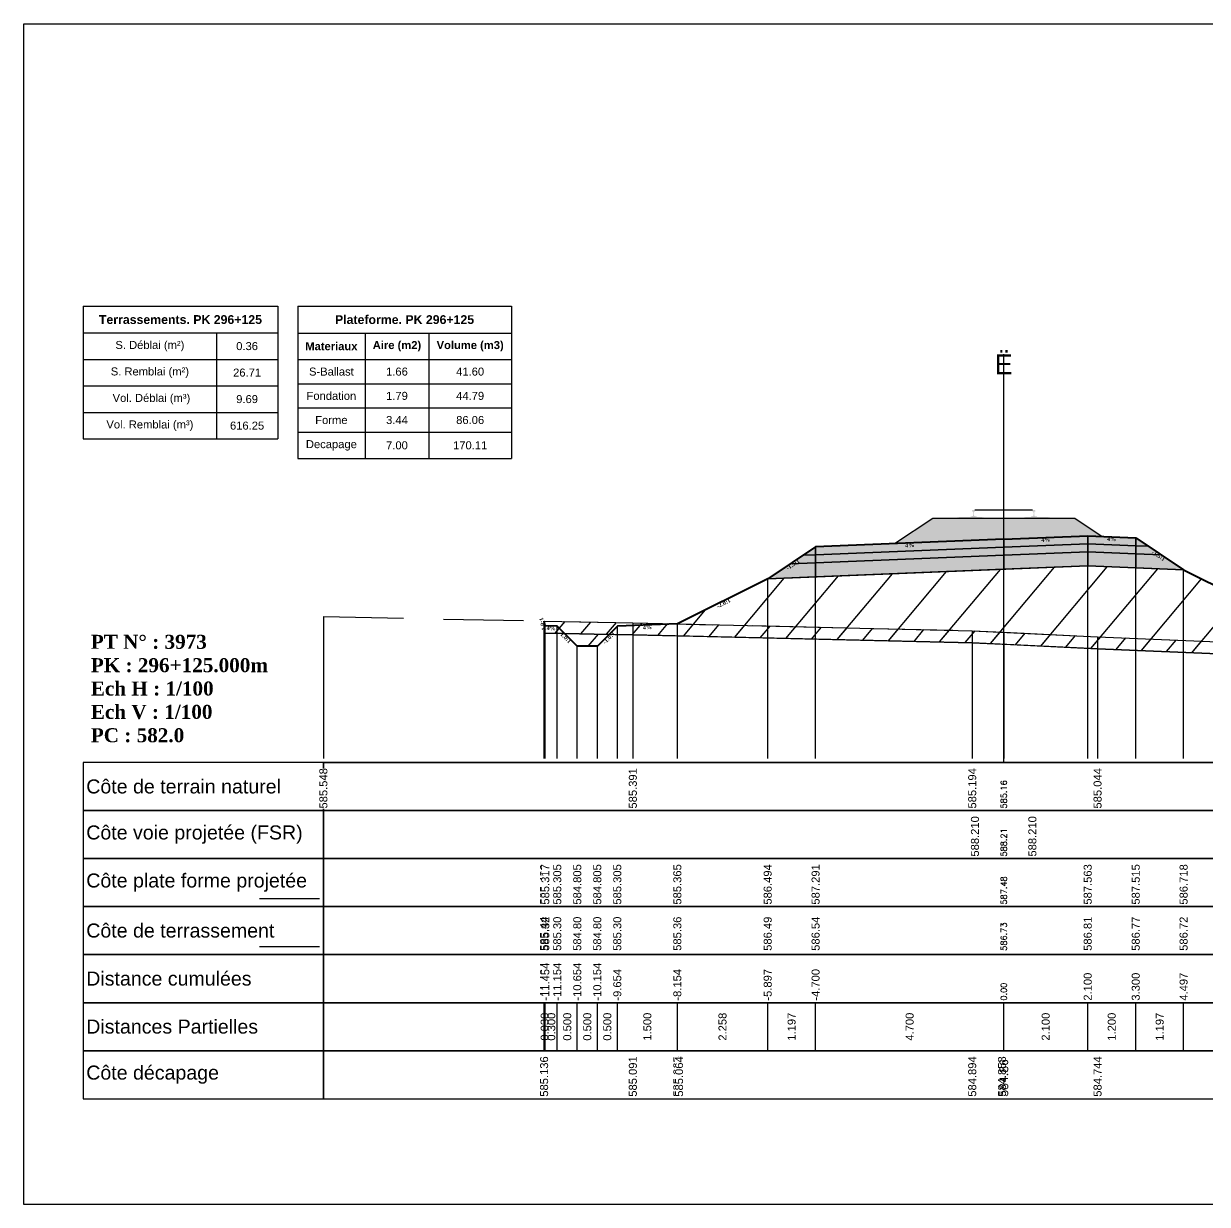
# Model space of a CAD drawing. Header units: millimetres. Extents: x 2762 to 3076, y 916 to 3305.
# Drawn here: x 2950.21 to 2979.79, y 1873.65 to 1903.15 of the extents above; entities that cross this region are included whole.
import ezdxf

# ---------------------------------------------------------------- set-up
doc = ezdxf.new("R2010")
doc.units = ezdxf.units.MM
doc.header["$LTSCALE"] = 2
doc.linetypes.add('CACHE', pattern=[9.525, 6.35, -3.175])
doc.linetypes.add('DASHED', pattern=[0.75, 0.5, -0.25])
for name, color, linetype in [('C-ANNO-TABL', 1, 'Continuous'), ('C-ANNO-TABL-TEXT', 150, 'Continuous'), ('C-ANNO-TABL-TITL', 150, 'Continuous'), ('C-ANNO-TABL-TTBL', 5, 'Continuous'), ('C-ROAD-CORR', 5, 'Continuous'), ('C-ROAD-SCTN', 7, 'Continuous')]:
    doc.layers.add(name, color=color, linetype=linetype)
doc.styles.add('ARIAL', font='arial.ttf')
doc.styles.add('C3D_Etiquette', font='romans.shx')
doc.styles.add('C3D_Profil_Travers', font='romans.shx')
doc.styles.get("Standard").update_dxf_attribs({"font": 'arial.ttf'})

msp = doc.modelspace()

# ---------------------------------------------------------------- hatches: boundary and pattern name
at = {"linetype": 'Continuous', "lineweight": -3}
msp.add_hatch(color=254, dxfattribs=at).paths.add_polyline_path([(2973.487, 1890.611), (2973.487, 1890.796), (2973.602, 1890.817), (2973.95, 1890.817), (2973.95, 1890.822), (2973.876, 1890.822), (2973.876, 1890.832), (2973.877, 1890.833), (2973.879, 1890.834), (2973.88, 1890.834), (2973.9, 1890.836), (2973.903, 1890.836), (2973.906, 1890.838), (2973.934, 1890.848), (2973.937, 1890.849), (2973.938, 1890.85), (2973.939, 1890.852), (2973.94, 1890.856), (2973.941, 1890.863), (2973.942, 1890.872), (2973.943, 1890.883), (2973.943, 1890.906), (2973.942, 1890.922), (2973.942, 1890.929), (2973.941, 1890.935), (2973.94, 1890.939), (2973.94, 1890.941), (2973.939, 1890.945), (2973.938, 1890.946), (2973.937, 1890.948), (2973.936, 1890.949), (2973.935, 1890.95), (2973.919, 1890.955), (2973.917, 1890.957), (2973.916, 1890.958), (2973.915, 1890.959), (2973.915, 1890.962), (2973.915, 1890.98), (2973.916, 1890.984), (2973.917, 1890.987), (2973.919, 1890.989), (2973.921, 1890.991), (2973.924, 1890.992), (2973.925, 1890.992), (2973.929, 1890.993), (2973.933, 1890.994), (2973.936, 1890.994), (2973.94, 1890.994), (2973.945, 1890.994), (2973.948, 1890.994), (2973.951, 1890.994), (2973.955, 1890.994), (2973.958, 1890.994), (2973.962, 1890.994), (2973.967, 1890.994), (2973.97, 1890.994), (2973.974, 1890.993), (2973.978, 1890.992), (2973.979, 1890.992), (2973.981, 1890.991), (2973.984, 1890.989), (2973.986, 1890.987), (2973.987, 1890.984), (2973.987, 1890.98), (2973.987, 1890.962), (2973.987, 1890.959), (2973.987, 1890.958), (2973.986, 1890.957), (2973.984, 1890.955), (2973.968, 1890.95), (2973.967, 1890.949), (2973.965, 1890.948), (2973.964, 1890.946), (2973.964, 1890.945), (2973.963, 1890.941), (2973.962, 1890.939), (2973.962, 1890.935), (2973.961, 1890.929), (2973.96, 1890.922), (2973.96, 1890.906), (2973.96, 1890.883), (2973.961, 1890.872), (2973.962, 1890.863), (2973.963, 1890.856), (2973.964, 1890.852), (2973.965, 1890.85), (2973.966, 1890.849), (2973.968, 1890.848), (2973.997, 1890.838), (2974, 1890.836), (2974.003, 1890.836), (2974.023, 1890.834), (2974.024, 1890.834), (2974.025, 1890.833), (2974.026, 1890.832), (2974.026, 1890.822), (2973.952, 1890.822), (2973.952, 1890.817), (2974.156, 1890.817), (2974.288, 1890.786), (2975.122, 1890.786), (2975.253, 1890.817), (2975.457, 1890.817), (2975.457, 1890.822), (2975.383, 1890.822), (2975.383, 1890.832), (2975.384, 1890.833), (2975.386, 1890.834), (2975.387, 1890.834), (2975.407, 1890.836), (2975.41, 1890.836), (2975.413, 1890.838), (2975.441, 1890.848), (2975.444, 1890.849), (2975.445, 1890.85), (2975.446, 1890.852), (2975.447, 1890.856), (2975.448, 1890.863), (2975.449, 1890.872), (2975.45, 1890.883), (2975.45, 1890.906), (2975.449, 1890.922), (2975.449, 1890.929), (2975.448, 1890.935), (2975.447, 1890.939), (2975.447, 1890.941), (2975.446, 1890.945), (2975.445, 1890.946), (2975.444, 1890.948), (2975.443, 1890.949), (2975.442, 1890.95), (2975.426, 1890.955), (2975.424, 1890.957), (2975.423, 1890.958), (2975.422, 1890.959), (2975.422, 1890.962), (2975.422, 1890.98), (2975.423, 1890.984), (2975.424, 1890.987), (2975.426, 1890.989), (2975.428, 1890.991), (2975.431, 1890.992), (2975.432, 1890.992), (2975.436, 1890.993), (2975.44, 1890.994), (2975.443, 1890.994), (2975.447, 1890.994), (2975.452, 1890.994), (2975.455, 1890.994), (2975.458, 1890.994), (2975.462, 1890.994), (2975.465, 1890.994), (2975.469, 1890.994), (2975.474, 1890.994), (2975.477, 1890.994), (2975.481, 1890.993), (2975.485, 1890.992), (2975.486, 1890.992), (2975.488, 1890.991), (2975.491, 1890.989), (2975.493, 1890.987), (2975.494, 1890.984), (2975.494, 1890.98), (2975.494, 1890.962), (2975.494, 1890.959), (2975.494, 1890.958), (2975.493, 1890.957), (2975.491, 1890.955), (2975.475, 1890.95), (2975.474, 1890.949), (2975.472, 1890.948), (2975.471, 1890.946), (2975.471, 1890.945), (2975.47, 1890.941), (2975.469, 1890.939), (2975.469, 1890.935), (2975.468, 1890.929), (2975.467, 1890.922), (2975.467, 1890.906), (2975.467, 1890.883), (2975.468, 1890.872), (2975.469, 1890.863), (2975.47, 1890.856), (2975.471, 1890.852), (2975.472, 1890.85), (2975.473, 1890.849), (2975.475, 1890.848), (2975.504, 1890.838), (2975.507, 1890.836), (2975.51, 1890.836), (2975.53, 1890.834), (2975.531, 1890.834), (2975.532, 1890.833), (2975.533, 1890.832), (2975.533, 1890.822), (2975.459, 1890.822), (2975.459, 1890.817), (2975.807, 1890.817), (2975.922, 1890.796), (2975.922, 1890.611)])
h = msp.add_hatch(dxfattribs=at)
h.set_pattern_fill('GRAVEL', color=252, scale=0.009, style=0)
h.set_pattern_definition([(228.0128, (2972.136781, 1890.382579), (-1.8288, -2.0574), [0.030755, -3.0447435]), (184.96974, (2972.116207, 1890.359719), (2.743199999, 0.228600013), [0.0527764, -5.2248644]), (132.51045, (2972.063629, 1890.355147), (2.286, -2.5146), [0.0372133, -3.684125]), (267.2737, (2971.974475, 1890.297997), (0.2286, 4.572), [0.0480604, -4.7579794]), (292.83365, (2971.972189, 1890.249991), (-1.143, 2.7432), [0.047127, -4.6655827]), (357.2737, (2971.990477, 1890.206557), (-4.572, 0.2286), [0.0480604, -4.7579794]), (37.69424, (2972.038483, 1890.204271), (-2.9718, -2.286), [0.0635574, -6.2921804]), (72.25533, (2972.088775, 1890.243133), (1.6002, 5.0292), [0.0600048, -5.940473]), (121.42957, (2972.107063, 1890.300283), (-1.8288, 2.9718), [0.048223, -4.774099]), (175.23636, (2972.081917, 1890.341431), (2.5146, -0.2286), [0.055054, -2.697654]), (222.39744, (2972.027053, 1890.346003), (-2.7432, -2.5146), [0.071197, -7.0485095]), (138.81407, (2972.20079, 1890.29571), (-1.6002, 1.3716), [0.0243004, -2.405751]), (171.46923, (2972.182501, 1890.311713), (2.9718, -0.4572), [0.0462314, -4.5769175]), (225, (2972.13678, 1890.31857), (-3e-17, -0.2286), [0.032329, -0.29096]), (203.1986, (2972.12078, 1890.346003), (1.143, 0.4572), [0.01741, -1.723556]), (291.8014, (2972.104777, 1890.339145), (-0.2286, 0.6858), [0.024621, -1.206428]), (30.9638, (2972.11392, 1890.316285), (0.6858, 0.4572), [0.039989, -1.292967]), (161.565, (2972.14821, 1890.33686), (0.4572, -0.2286), [0.028916, -0.693981]), (16.38954, (2971.972189, 1890.339145), (2.286, 0.6858), [0.040508, -4.0102944]), (70.34618, (2972.011051, 1890.350575), (-0.9144, -2.5146), [0.033984, -3.3643994]), (293.1986, (2972.14821, 1890.38258), (-0.4572, 1.143), [0.034819, -1.7061465]), (343.61046, (2972.161927, 1890.350575), (-2.286, 0.6858), [0.040508, -4.0102944]), (339.44395, (2971.97219, 1890.197413), (-1.143, 0.4572), [0.039063, -1.914096]), (294.77514, (2972.008765, 1890.183697), (-1.143, 2.5146), [0.0327305, -3.2403234]), (66.8014, (2972.150497, 1890.15398), (0.4572, 1.143), [0.034819, -1.7061465]), (17.35402, (2972.164213, 1890.185983), (-2.9718, -0.9144), [0.0383204, -3.793714]), (69.44395, (2972.038483, 1890.15398), (-0.4572, -1.143), [0.0195316, -1.933628]), (101.3099, (2972.13678, 1890.15398), (-0.2286, 0.9144), [0.011656, -1.1539795]), (165.9638, (2972.134495, 1890.16541), (0.6858, -0.2286), [0.047127, -0.895415]), (186.009, (2972.088775, 1890.176839), (2.286, 0.2286), [0.043674, -4.323723]), (303.69, (2972.11392, 1890.29571), (-0.2286, 0.4572), [0.032969, -0.79126]), (353.15723, (2972.132209, 1890.268279), (3.8862, -0.4572), [0.05756, -5.698441]), (60.9454, (2972.18936, 1890.26142), (-0.9144, -1.6002), [0.023536, -2.330045]), (90, (2972.2008, 1890.282), (-0.2286, 0.2286), [0.013716, -0.214884]), (120.25644, (2972.084203, 1890.183697), (0.9144, -1.6002), [0.031758, -3.1440547]), (48.0128, (2972.068201, 1890.211129), (1.8288, 2.0574), [0.06151, -3.0139886]), (0, (2972.10935, 1890.25685), (0.2286, 0.2286), [0.059436, -0.169164]), (325.30485, (2972.168785, 1890.256849), (2.286, -1.6002), [0.036145, -3.5783385]), (254.0546, (2972.198503, 1890.236275), (-0.2286, -0.9144), [0.033285, -1.6309485]), (207.64598, (2972.189359, 1890.204271), (-4.3434, -2.286), [0.054193, -5.365122]), (175.42608, (2972.141353, 1890.179125), (-2.9718, 0.2286), [0.0573327, -5.675926])])
h.paths.add_polyline_path([(2971.972, 1890.154), (2972.93, 1890.792), (2976.48, 1890.792), (2977.169, 1890.333), (2976.805, 1890.347)])
h = msp.add_hatch(color=11, dxfattribs=at)
h.paths.add_polyline_path([(2978.005, 1890.099), (2978.005, 1890.299), (2978.324, 1890.087)])
h.paths.add_polyline_path([(2976.805, 1890.147), (2976.805, 1890.347), (2978.005, 1890.299), (2978.005, 1890.099)])
h.paths.add_polyline_path([(2974.705, 1890.063), (2974.705, 1890.263), (2976.805, 1890.347), (2976.805, 1890.147)])
h.paths.add_polyline_path([(2970.005, 1889.875), (2970.005, 1890.075), (2974.705, 1890.263), (2974.705, 1890.063)])
h.paths.add_polyline_path([(2969.685, 1889.863), (2970.005, 1890.075), (2970.005, 1889.875)])
h = msp.add_hatch(color=30, dxfattribs=at)
h.paths.add_polyline_path([(2978.005, 1889.899), (2978.005, 1890.099), (2978.324, 1890.087), (2978.643, 1889.874)])
h.paths.add_polyline_path([(2976.805, 1889.947), (2976.805, 1890.147), (2978.005, 1890.099), (2978.005, 1889.899)])
h.paths.add_polyline_path([(2974.705, 1889.863), (2974.705, 1890.063), (2976.805, 1890.147), (2976.805, 1889.947)])
h.paths.add_polyline_path([(2970.005, 1889.675), (2970.005, 1889.875), (2974.705, 1890.063), (2974.705, 1889.863)])
h.paths.add_polyline_path([(2969.366, 1889.65), (2969.685, 1889.863), (2970.005, 1889.875), (2970.005, 1889.675)])
h = msp.add_hatch(color=83, dxfattribs=at)
h.paths.add_polyline_path([(2978.005, 1889.549), (2978.005, 1889.899), (2978.643, 1889.874), (2979.201, 1889.501)])
h.paths.add_polyline_path([(2976.805, 1889.597), (2976.805, 1889.947), (2978.005, 1889.899), (2978.005, 1889.549)])
h.paths.add_polyline_path([(2974.705, 1889.513), (2974.705, 1889.863), (2976.805, 1889.947), (2976.805, 1889.597)])
h.paths.add_polyline_path([(2970.005, 1889.325), (2970.005, 1889.675), (2974.705, 1889.863), (2974.705, 1889.513)])
h.paths.add_polyline_path([(2968.808, 1889.277), (2969.366, 1889.65), (2970.005, 1889.675), (2970.005, 1889.325)])
h = msp.add_hatch(dxfattribs=at)
h.set_pattern_fill('_U', color=3, angle=50, style=0, pattern_type=0)
h.set_pattern_definition([(50, (2985.7072, 1887.1592), (-0.766044, 0.642788), [])])
h.paths.add_polyline_path([(2985.707, 1887.159), (2986.06, 1887.512), (2986.36, 1887.524), (2986.563, 1887.423), (2986.563, 1887.123)])
h.paths.add_polyline_path([(2964.848, 1887.886), (2965.05, 1888.089), (2966.55, 1888.149), (2968.808, 1889.277), (2976.805, 1889.597), (2979.201, 1889.501), (2983.06, 1887.572), (2984.56, 1887.512), (2984.878, 1887.195), (2977.051, 1887.528), (2973.919, 1887.677), (2965.438, 1887.874)])
h.paths.add_polyline_path([(2963.221, 1887.919), (2963.221, 1888.219), (2963.25, 1888.101), (2963.55, 1888.089), (2963.73, 1887.909)])
h = msp.add_hatch(dxfattribs=at)
h.set_pattern_fill('_U', color=150, scale=0.5, angle=50, style=0, pattern_type=0)
h.set_pattern_definition([(50, (2985.7072, 1887.1592), (-0.383022, 0.321394), [])])
h.paths.add_polyline_path([(2985.707, 1887.159), (2985.995, 1887.447), (2986.563, 1887.423), (2986.563, 1887.123)])
h.paths.add_polyline_path([(2984.564, 1887.508), (2985.995, 1887.447), (2985.707, 1887.159), (2984.878, 1887.195)])
h.paths.add_polyline_path([(2964.848, 1887.886), (2965.05, 1888.089), (2966.55, 1888.149), (2973.919, 1887.977), (2977.051, 1887.828), (2983.06, 1887.572), (2984.564, 1887.508), (2984.878, 1887.195), (2977.051, 1887.528), (2973.919, 1887.677), (2965.438, 1887.874)])
h.paths.add_polyline_path([(2963.221, 1888.219), (2965.438, 1888.174), (2966.55, 1888.149), (2965.05, 1888.089), (2964.848, 1887.886), (2963.73, 1887.909), (2963.55, 1888.089), (2963.25, 1888.101)])
h.paths.add_polyline_path([(2963.221, 1887.919), (2963.221, 1888.219), (2963.25, 1888.101), (2963.55, 1888.089), (2963.73, 1887.909)])
h = msp.add_hatch(dxfattribs=at)
h.set_pattern_fill('_U', color=1, angle=50, style=0, pattern_type=0)
h.set_pattern_definition([(50, (2984.8776, 1887.1946), (-0.766044, 0.642788), [])])
h.paths.add_polyline_path([(2984.878, 1887.195), (2985.707, 1887.159), (2985.56, 1887.012), (2985.06, 1887.012)])
h.paths.add_polyline_path([(2963.73, 1887.909), (2964.848, 1887.886), (2964.55, 1887.589), (2964.05, 1887.589)])

# ---------------------------------------------------------------- linework, layer by layer
at = {"color": 7, "linetype": 'Continuous', "lineweight": -3}
for p, q in [((2974.705, 1884.684), (2974.705, 1894.884)), ((2957.704, 1884.684), (2991.706, 1884.684)), ((2963.221, 1877.484), (2963.221, 1878.684)), ((2963.25, 1877.484), (2963.25, 1878.684)), ((2963.25, 1877.484), (2963.25, 1878.684)), ((2963.55, 1877.484), (2963.55, 1878.684)), ((2963.55, 1877.484), (2963.55, 1878.684)), ((2964.05, 1877.484), (2964.05, 1878.684)), ((2964.05, 1877.484), (2964.05, 1878.684)), ((2964.55, 1877.484), (2964.55, 1878.684)), ((2964.55, 1877.484), (2964.55, 1878.684)), ((2965.05, 1877.484), (2965.05, 1878.684)), ((2965.05, 1877.484), (2965.05, 1878.684)), ((2966.55, 1877.484), (2966.55, 1878.684)), ((2966.55, 1877.484), (2966.55, 1878.684)), ((2968.808, 1877.484), (2968.808, 1878.684)), ((2968.808, 1877.484), (2968.808, 1878.684)), ((2970.005, 1877.484), (2970.005, 1878.684)), ((2970.005, 1877.484), (2970.005, 1878.684)), ((2974.705, 1877.484), (2974.705, 1878.684)), ((2974.705, 1877.484), (2974.705, 1878.684)), ((2976.805, 1877.484), (2976.805, 1878.684)), ((2976.805, 1877.484), (2976.805, 1878.684)), ((2978.005, 1877.484), (2978.005, 1878.684)), ((2978.005, 1877.484), (2978.005, 1878.684)), ((2979.201, 1877.484), (2979.201, 1878.684)), ((2979.201, 1877.484), (2979.201, 1878.684))]:
    msp.add_line(p, q, dxfattribs=at)
at = {"color": 251, "linetype": 'Continuous', "lineweight": -3}
for p, q in [((2971.972, 1890.154), (2972.93, 1890.792)), ((2972.93, 1890.792), (2976.48, 1890.792)), ((2976.48, 1890.792), (2977.169, 1890.333)), ((2976.805, 1890.347), (2971.972, 1890.154)), ((2974.705, 1890.263), (2976.805, 1890.347)), ((2977.169, 1890.333), (2976.805, 1890.347)), ((2976.805, 1890.147), (2976.805, 1890.347)), ((2976.805, 1890.347), (2978.005, 1890.299)), ((2976.805, 1890.347), (2976.805, 1890.147)), ((2969.685, 1889.863), (2970.005, 1890.075)), ((2970.005, 1890.075), (2974.705, 1890.263)), ((2970.005, 1889.875), (2970.005, 1890.075)), ((2970.005, 1890.075), (2970.005, 1889.875)), ((2974.705, 1890.063), (2970.005, 1889.875)), ((2974.705, 1890.063), (2974.705, 1890.263)), ((2974.705, 1890.263), (2974.705, 1890.063)), ((2976.805, 1890.147), (2974.705, 1890.063)), ((2978.005, 1890.099), (2976.805, 1890.147)), ((2978.005, 1890.099), (2978.005, 1890.299)), ((2978.005, 1890.299), (2978.324, 1890.087)), ((2978.005, 1890.299), (2978.005, 1890.099)), ((2978.324, 1890.087), (2978.005, 1890.099)), ((2970.005, 1889.875), (2969.685, 1889.863))]:
    msp.add_line(p, q, dxfattribs=at)
at = {"color": 53, "linetype": 'Continuous', "lineweight": -3}
for p, q in [((2970.005, 1889.875), (2974.705, 1890.063)), ((2974.705, 1890.063), (2976.805, 1890.147)), ((2974.705, 1889.863), (2974.705, 1890.063)), ((2974.705, 1890.063), (2974.705, 1889.863)), ((2976.805, 1889.947), (2976.805, 1890.147)), ((2976.805, 1890.147), (2978.005, 1890.099)), ((2976.805, 1890.147), (2976.805, 1889.947)), ((2978.005, 1889.899), (2978.005, 1890.099)), ((2978.005, 1890.099), (2978.324, 1890.087)), ((2978.005, 1890.099), (2978.005, 1889.899)), ((2978.324, 1890.087), (2978.643, 1889.874)), ((2969.366, 1889.65), (2969.685, 1889.863)), ((2969.685, 1889.863), (2970.005, 1889.875)), ((2970.005, 1889.675), (2970.005, 1889.875)), ((2970.005, 1889.875), (2970.005, 1889.675)), ((2974.705, 1889.863), (2970.005, 1889.675)), ((2970.005, 1889.675), (2974.705, 1889.863)), ((2976.805, 1889.947), (2974.705, 1889.863)), ((2974.705, 1889.863), (2976.805, 1889.947)), ((2974.705, 1889.513), (2974.705, 1889.863)), ((2974.705, 1889.863), (2974.705, 1889.513)), ((2978.005, 1889.899), (2976.805, 1889.947)), ((2976.805, 1889.597), (2976.805, 1889.947)), ((2976.805, 1889.947), (2978.005, 1889.899)), ((2976.805, 1889.947), (2976.805, 1889.597)), ((2978.643, 1889.874), (2978.005, 1889.899)), ((2978.005, 1889.549), (2978.005, 1889.899)), ((2978.005, 1889.899), (2978.643, 1889.874)), ((2978.005, 1889.899), (2978.005, 1889.549)), ((2978.643, 1889.874), (2979.201, 1889.501)), ((2968.808, 1889.277), (2969.366, 1889.65)), ((2970.005, 1889.675), (2969.366, 1889.65)), ((2969.366, 1889.65), (2970.005, 1889.675)), ((2970.005, 1889.325), (2970.005, 1889.675)), ((2970.005, 1889.675), (2970.005, 1889.325)), ((2974.705, 1889.513), (2970.005, 1889.325)), ((2976.805, 1889.597), (2974.705, 1889.513)), ((2978.005, 1889.549), (2976.805, 1889.597)), ((2979.201, 1889.501), (2978.005, 1889.549)), ((2970.005, 1889.325), (2968.808, 1889.277))]:
    msp.add_line(p, q, dxfattribs=at)
at = {"color": 253, "linetype": 'Continuous', "lineweight": -3}
for p, q in [((2968.808, 1889.277), (2976.805, 1889.597)), ((2976.805, 1889.597), (2979.201, 1889.501)), ((2979.201, 1889.501), (2983.06, 1887.572)), ((2966.55, 1888.149), (2968.808, 1889.277)), ((2963.221, 1888.219), (2965.438, 1888.174)), ((2963.25, 1888.101), (2963.221, 1888.219)), ((2963.221, 1887.919), (2963.221, 1888.219)), ((2963.221, 1888.219), (2963.25, 1888.101)), ((2963.221, 1887.919), (2963.221, 1888.219)), ((2963.221, 1888.219), (2963.25, 1888.101)), ((2963.55, 1888.089), (2963.25, 1888.101)), ((2963.25, 1888.101), (2963.55, 1888.089)), ((2963.25, 1888.101), (2963.55, 1888.089)), ((2963.73, 1887.909), (2963.55, 1888.089)), ((2963.55, 1888.089), (2963.73, 1887.909)), ((2963.55, 1888.089), (2963.73, 1887.909)), ((2964.848, 1887.886), (2965.05, 1888.089)), ((2965.05, 1888.089), (2964.848, 1887.886)), ((2964.848, 1887.886), (2965.05, 1888.089)), ((2965.05, 1888.089), (2966.55, 1888.149)), ((2966.55, 1888.149), (2965.05, 1888.089)), ((2965.05, 1888.089), (2966.55, 1888.149)), ((2965.438, 1888.174), (2966.55, 1888.149)), ((2966.55, 1888.149), (2973.919, 1887.977)), ((2973.919, 1887.977), (2977.051, 1887.828)), ((2963.73, 1887.909), (2963.221, 1887.919)), ((2963.73, 1887.909), (2963.221, 1887.919)), ((2964.848, 1887.886), (2963.73, 1887.909)), ((2963.73, 1887.909), (2964.848, 1887.886)), ((2964.05, 1887.589), (2963.73, 1887.909)), ((2964.848, 1887.886), (2964.55, 1887.589)), ((2965.438, 1887.874), (2964.848, 1887.886)), ((2965.438, 1887.874), (2964.848, 1887.886)), ((2973.919, 1887.677), (2965.438, 1887.874)), ((2973.919, 1887.677), (2965.438, 1887.874)), ((2977.051, 1887.528), (2973.919, 1887.677)), ((2977.051, 1887.528), (2973.919, 1887.677)), ((2977.051, 1887.828), (2983.06, 1887.572)), ((2964.55, 1887.589), (2964.05, 1887.589)), ((2984.878, 1887.195), (2977.051, 1887.528)), ((2984.878, 1887.195), (2977.051, 1887.528))]:
    msp.add_line(p, q, dxfattribs=at)
at = {"color": 8, "linetype": 'CACHE', "lineweight": -3}
for p, q in [((2974.705, 1884.784), (2974.705, 1889.513)), ((2974.705, 1884.784), (2974.705, 1889.513)), ((2976.805, 1884.784), (2976.805, 1889.597)), ((2978.005, 1884.784), (2978.005, 1889.549)), ((2979.201, 1884.784), (2979.201, 1889.501)), ((2968.808, 1884.784), (2968.808, 1889.277)), ((2970.005, 1884.784), (2970.005, 1889.325)), ((2963.221, 1884.784), (2963.221, 1888.219)), ((2963.25, 1884.784), (2963.25, 1888.101)), ((2963.55, 1884.784), (2963.55, 1888.089)), ((2965.05, 1884.784), (2965.05, 1888.089)), ((2966.55, 1884.784), (2966.55, 1888.149)), ((2964.05, 1884.784), (2964.05, 1887.589)), ((2964.55, 1884.784), (2964.55, 1887.589))]:
    msp.add_line(p, q, dxfattribs=at)
at = {"color": 105, "linetype": 'DASHED', "lineweight": -3, "ltscale": 2}
for p, q in [((2957.705, 1888.331), (2965.438, 1888.174)), ((2965.438, 1888.174), (2973.919, 1887.977)), ((2973.919, 1887.977), (2974.705, 1887.94)), ((2974.705, 1887.94), (2977.051, 1887.828)), ((2977.051, 1887.828), (2991.705, 1887.203))]:
    msp.add_line(p, q, dxfattribs=at)
at = {"color": 98, "linetype": 'CACHE', "lineweight": -3}
for p, q in [((2957.705, 1888.331), (2957.705, 1884.784)), ((2965.438, 1888.174), (2965.438, 1884.784)), ((2973.919, 1887.977), (2973.919, 1884.784)), ((2974.705, 1887.94), (2974.705, 1884.784)), ((2977.051, 1887.828), (2977.051, 1884.784))]:
    msp.add_line(p, q, dxfattribs=at)
at = {"color": 6, "linetype": 'Continuous', "lineweight": -3}
for p, q in [((2963.221, 1887.919), (2965.438, 1887.874)), ((2965.438, 1887.874), (2966.55, 1887.849)), ((2966.55, 1887.849), (2966.593, 1887.848)), ((2966.593, 1887.848), (2973.919, 1887.677)), ((2973.919, 1887.677), (2974.663, 1887.642)), ((2974.663, 1887.642), (2974.705, 1887.64)), ((2974.705, 1887.64), (2977.051, 1887.528)), ((2977.051, 1887.528), (2983.06, 1887.272))]:
    msp.add_line(p, q, dxfattribs=at)
at = {"color": 154, "linetype": 'Continuous', "lineweight": -3}
msp.add_line((2956.104, 1881.284), (2957.604, 1881.284), dxfattribs=at)
at = {"color": 1, "linetype": 'Continuous', "lineweight": -3}
msp.add_line((2956.104, 1880.084), (2957.604, 1880.084), dxfattribs=at)
at = {"color": 7, "linetype": 'Continuous', "lineweight": -3}
for points in [[(2957.704, 1883.484), (2957.704, 1884.684), (2951.704, 1884.684), (2951.704, 1883.484)], [(2957.704, 1883.484), (2991.706, 1883.484), (2991.706, 1884.684), (2957.704, 1884.684)], [(2957.704, 1882.284), (2957.704, 1883.484), (2951.704, 1883.484), (2951.704, 1882.284)], [(2957.704, 1882.284), (2991.706, 1882.284), (2991.706, 1883.484), (2957.704, 1883.484)], [(2957.704, 1881.084), (2957.704, 1882.284), (2951.704, 1882.284), (2951.704, 1881.084)], [(2957.704, 1881.084), (2991.706, 1881.084), (2991.706, 1882.284), (2957.704, 1882.284)], [(2957.704, 1879.884), (2957.704, 1881.084), (2951.704, 1881.084), (2951.704, 1879.884)], [(2957.704, 1879.884), (2991.706, 1879.884), (2991.706, 1881.084), (2957.704, 1881.084)], [(2957.704, 1878.684), (2957.704, 1879.884), (2951.704, 1879.884), (2951.704, 1878.684)], [(2957.704, 1878.684), (2991.706, 1878.684), (2991.706, 1879.884), (2957.704, 1879.884)], [(2957.704, 1877.484), (2957.704, 1878.684), (2951.704, 1878.684), (2951.704, 1877.484)], [(2957.704, 1877.484), (2991.706, 1877.484), (2991.706, 1878.684), (2957.704, 1878.684)], [(2957.704, 1876.284), (2957.704, 1877.484), (2951.704, 1877.484), (2951.704, 1876.284)], [(2957.704, 1876.284), (2991.706, 1876.284), (2991.706, 1877.484), (2957.704, 1877.484)]]:
    msp.add_3dface(points, dxfattribs=at)
at = {"layer": 'C-ANNO-TABL', "color": 7, "linetype": 'Continuous', "lineweight": -3}
for p, q in [((2951.704, 1895.419), (2955.034, 1895.419)), ((2955.034, 1895.419), (2956.563, 1895.419)), ((2955.034, 1895.419), (2955.034, 1894.757)), ((2957.063, 1895.416), (2958.745, 1895.416)), ((2958.745, 1895.416), (2960.341, 1895.416)), ((2958.745, 1895.416), (2958.745, 1894.754)), ((2960.341, 1895.416), (2962.403, 1895.416)), ((2960.341, 1895.416), (2960.341, 1894.754)), ((2951.704, 1894.757), (2955.034, 1894.757)), ((2955.034, 1894.757), (2956.563, 1894.757)), ((2955.034, 1894.757), (2955.034, 1894.095)), ((2957.063, 1894.754), (2958.745, 1894.754)), ((2958.745, 1894.754), (2960.341, 1894.754)), ((2958.745, 1894.754), (2958.745, 1894.147)), ((2960.341, 1894.754), (2962.403, 1894.754)), ((2960.341, 1894.754), (2960.341, 1894.147)), ((2951.704, 1894.095), (2955.034, 1894.095)), ((2955.034, 1894.095), (2956.563, 1894.095)), ((2955.034, 1894.095), (2955.034, 1893.432)), ((2957.063, 1894.147), (2958.745, 1894.147)), ((2958.745, 1894.147), (2960.341, 1894.147)), ((2958.745, 1894.147), (2958.745, 1893.543)), ((2960.341, 1894.147), (2962.403, 1894.147)), ((2960.341, 1894.147), (2960.341, 1893.543)), ((2951.704, 1893.432), (2955.034, 1893.432)), ((2955.034, 1893.432), (2956.563, 1893.432)), ((2955.034, 1893.432), (2955.034, 1892.77)), ((2957.063, 1893.543), (2958.745, 1893.543)), ((2958.745, 1893.543), (2960.341, 1893.543)), ((2958.745, 1893.543), (2958.745, 1892.939)), ((2960.341, 1893.543), (2962.403, 1893.543)), ((2960.341, 1893.543), (2960.341, 1892.939)), ((2957.063, 1892.939), (2958.745, 1892.939)), ((2958.745, 1892.939), (2960.341, 1892.939)), ((2958.745, 1892.939), (2958.745, 1892.28)), ((2960.341, 1892.939), (2962.403, 1892.939)), ((2960.341, 1892.939), (2960.341, 1892.28))]:
    msp.add_line(p, q, dxfattribs=at)
at = {"layer": 'C-ANNO-TABL-TTBL', "color": 7, "linetype": 'Continuous', "lineweight": -3}
for p, q in [((2951.704, 1896.084), (2956.563, 1896.084)), ((2951.704, 1896.084), (2951.704, 1895.419)), ((2956.563, 1896.084), (2956.563, 1895.419)), ((2957.063, 1896.084), (2962.403, 1896.084)), ((2957.063, 1896.084), (2957.063, 1895.416)), ((2962.403, 1896.084), (2962.403, 1895.416)), ((2951.704, 1895.419), (2951.704, 1894.757)), ((2956.563, 1895.419), (2956.563, 1894.757)), ((2957.063, 1895.416), (2957.063, 1894.754)), ((2962.403, 1895.416), (2962.403, 1894.754)), ((2951.704, 1894.757), (2951.704, 1894.095)), ((2956.563, 1894.757), (2956.563, 1894.095)), ((2957.063, 1894.754), (2957.063, 1894.147)), ((2962.403, 1894.754), (2962.403, 1894.147)), ((2951.704, 1894.095), (2951.704, 1893.432)), ((2956.563, 1894.095), (2956.563, 1893.432)), ((2957.063, 1894.147), (2957.063, 1893.543)), ((2962.403, 1894.147), (2962.403, 1893.543)), ((2951.704, 1893.432), (2951.704, 1892.77)), ((2956.563, 1893.432), (2956.563, 1892.77)), ((2957.063, 1893.543), (2957.063, 1892.939)), ((2962.403, 1893.543), (2962.403, 1892.939)), ((2951.704, 1892.77), (2955.034, 1892.77)), ((2955.034, 1892.77), (2956.563, 1892.77)), ((2957.063, 1892.939), (2957.063, 1892.28)), ((2962.403, 1892.939), (2962.403, 1892.28)), ((2957.063, 1892.28), (2958.745, 1892.28)), ((2958.745, 1892.28), (2960.341, 1892.28)), ((2960.341, 1892.28), (2962.403, 1892.28))]:
    msp.add_line(p, q, dxfattribs=at)
at = {"layer": 'C-ROAD-CORR', "color": 1, "linetype": 'Continuous', "lineweight": 40}
for p, q in [((2974.705, 1890.263), (2976.805, 1890.347)), ((2976.805, 1890.347), (2978.005, 1890.299)), ((2970.005, 1890.075), (2968.808, 1889.277)), ((2974.705, 1890.263), (2970.005, 1890.075)), ((2978.005, 1890.299), (2979.201, 1889.501)), ((2979.201, 1889.501), (2983.06, 1887.572)), ((2968.808, 1889.277), (2966.55, 1888.149)), ((2963.25, 1888.101), (2963.221, 1888.219)), ((2963.55, 1888.089), (2963.25, 1888.101)), ((2964.05, 1887.589), (2963.55, 1888.089)), ((2965.05, 1888.089), (2964.55, 1887.589)), ((2966.55, 1888.149), (2965.05, 1888.089)), ((2964.55, 1887.589), (2964.05, 1887.589))]:
    msp.add_line(p, q, dxfattribs=at)
at = {"layer": 'C-ROAD-CORR', "color": 102, "linetype": 'Continuous', "lineweight": -3, "ltscale": 0.5}
for p, q in [((2974.705, 1889.513), (2970.005, 1889.325)), ((2974.705, 1889.513), (2976.805, 1889.597)), ((2976.805, 1889.597), (2978.005, 1889.549)), ((2978.005, 1889.549), (2979.201, 1889.501)), ((2970.005, 1889.325), (2968.808, 1889.277))]:
    msp.add_line(p, q, dxfattribs=at)
at = {"layer": 'C-ROAD-CORR', "color": 1, "linetype": 'Continuous', "lineweight": -3}
for p, q in [((2964.05, 1887.589), (2963.55, 1888.089)), ((2965.05, 1888.089), (2964.55, 1887.589))]:
    msp.add_line(p, q, dxfattribs=at)
at = {"layer": 'C-ROAD-SCTN', "color": 154, "linetype": 'Continuous', "lineweight": -3}
for p, q in [((2973.987, 1890.994), (2974.705, 1890.994)), ((2974.705, 1890.994), (2975.422, 1890.994)), ((2974.705, 1890.263), (2976.805, 1890.347)), ((2976.805, 1890.347), (2978.005, 1890.299)), ((2968.808, 1889.277), (2970.005, 1890.075)), ((2970.005, 1890.075), (2974.705, 1890.263)), ((2978.005, 1890.299), (2979.201, 1889.501)), ((2979.201, 1889.501), (2983.06, 1887.572)), ((2966.55, 1888.149), (2968.808, 1889.277)), ((2963.221, 1888.219), (2963.25, 1888.101)), ((2963.25, 1888.101), (2963.55, 1888.089)), ((2963.55, 1888.089), (2964.05, 1887.589)), ((2964.55, 1887.589), (2965.05, 1888.089)), ((2965.05, 1888.089), (2966.55, 1888.149)), ((2964.05, 1887.589), (2964.55, 1887.589))]:
    msp.add_line(p, q, dxfattribs=at)
at = {"layer": 'C-ROAD-SCTN', "color": 140, "linetype": 'Continuous', "lineweight": -3}
for p, q in [((2971.972, 1890.154), (2972.93, 1890.792)), ((2972.93, 1890.792), (2972.973, 1890.792)), ((2972.973, 1890.792), (2974.705, 1890.792)), ((2974.705, 1890.792), (2976.436, 1890.792)), ((2976.436, 1890.792), (2976.48, 1890.792)), ((2976.48, 1890.792), (2977.169, 1890.333))]:
    msp.add_line(p, q, dxfattribs=at)
at = {"layer": 'C-ROAD-SCTN', "color": 1, "linetype": 'Continuous', "lineweight": -3}
for p, q in [((2970.005, 1889.325), (2974.705, 1889.513)), ((2974.705, 1889.513), (2976.805, 1889.597)), ((2976.805, 1889.597), (2978.005, 1889.549)), ((2978.005, 1889.549), (2979.201, 1889.501)), ((2979.201, 1889.501), (2983.06, 1887.572)), ((2966.55, 1888.149), (2968.808, 1889.277)), ((2968.808, 1889.277), (2970.005, 1889.325)), ((2963.221, 1888.219), (2963.25, 1888.101)), ((2963.25, 1888.101), (2963.55, 1888.089)), ((2963.55, 1888.089), (2964.05, 1887.589)), ((2964.55, 1887.589), (2965.05, 1888.089)), ((2965.05, 1888.089), (2966.55, 1888.149)), ((2964.05, 1887.589), (2964.55, 1887.589))]:
    msp.add_line(p, q, dxfattribs=at)

# ---------------------------------------------------------------- texts
at = {"color": 7, "linetype": 'Continuous', "lineweight": -3}
for s, insert, char_height, attachment_point, style in [('{\\fWingdings|b0|i0|c2|p0;Ë}', (2974.705, 1894.384), 0.5, 8, 'C3D_Profil_Travers'), ('{\\fTimes New Roman|b1|i0|c0|p18;PT N° : 3973\\PPK : 296+125.000m\\PEch H : 1/100\\PEch V : 1/100\\PPC : 582.0}', (2951.893, 1885.184), 0.35, 7, 'C3D_Profil_Travers'), ('{\\fArial|b0|i0|c0|p34;Côte de terrain naturel}', (2951.779, 1884.084), 0.35, 4, 'C3D_Etiquette'), ('{\\fArial|b0|i0|c0|p34;Côte plate forme projetée}', (2951.779, 1881.684), 0.35, 4, 'C3D_Etiquette'), ('{\\fArial|b0|i0|c0|p34;Côte de terrassement}', (2951.779, 1880.484), 0.35, 4, 'C3D_Etiquette'), ('{\\fArial|b0|i0|c0|p34;Distance cumulées}', (2951.779, 1879.284), 0.35, 4, 'C3D_Etiquette'), ('{\\fArial|b0|i0|c0|p34;Distances Partielles}', (2951.779, 1878.084), 0.35, 4, 'C3D_Etiquette'), ('{\\fArial|b0|i0|c0|p34;Côte décapage}', (2951.779, 1876.884), 0.35, 4, 'C3D_Etiquette')]:
    msp.add_mtext(s, dxfattribs=dict(at, insert=insert, char_height=char_height, attachment_point=attachment_point, style=style))
at = {"color": 7, "linetype": 'Continuous', "lineweight": -3, "char_height": 0.1, "style": 'C3D_Etiquette'}
for s, insert, width, attachment_point, rotation in [('{\\fTimes New Roman|b1|i0|c0|p18;4%}', (2972.355, 1890.165), 0.42071, 2, 2.2906), ('{\\fTimes New Roman|b1|i0|c0|p18;4%}', (2975.755, 1890.301), 0.37094, 2, 2.2906), ('{\\fTimes New Roman|b1|i0|c0|p18;4%}', (2977.404, 1890.319), 0.42071, 2, 357.7094), ('{\\fTimes New Roman|b1|i0|c0|p18;-1.5:1}', (2969.408, 1889.673), 0.34598, 2, 33.6901), ('{\\fTimes New Roman|b1|i0|c0|p18;-1.5:1}', (2978.601, 1889.897), 0.34598, 2, 326.3099), ('{\\fTimes New Roman|b1|i0|c0|p18;-2.0:1}', (2967.681, 1888.709), 0.34598, 2, 26.5651), ('{\\fTimes New Roman|b1|i0|c0|p18;1.0:1}', (2963.231, 1888.159), 0.29446, 8, 104.0362), ('{\\fTimes New Roman|b1|i0|c0|p18;4%}', (2963.4, 1888.091), 0.37094, 2, 357.7094), ('{\\fTimes New Roman|b1|i0|c0|p18;4%}', (2965.8, 1888.115), 0.42071, 2, 2.2906), ('{\\fTimes New Roman|b1|i0|c0|p18;1.0:1}', (2963.797, 1887.836), 0.29001, 2, 315), ('{\\fTimes New Roman|b1|i0|c0|p18;-1.0:1}', (2964.803, 1887.836), 0.34598, 2, 45)]:
    msp.add_mtext(s, dxfattribs=dict(at, insert=insert, width=width, attachment_point=attachment_point, rotation=rotation))
at = {"color": 7, "linetype": 'Continuous', "lineweight": -3, "rotation": 90, "style": 'C3D_Profil_Travers'}
for s, insert, char_height, attachment_point in [('585.16', (2974.705, 1883.534), 0.15, 4), ('588.21', (2974.705, 1882.334), 0.15, 4), ('587.48', (2974.705, 1881.134), 0.15, 4), ('{\\fArial|b0|i0|c0|p34;585.44}', (2963.221, 1879.979), 0.2, 4), ('{\\fArial|b0|i0|c0|p34;585.32}', (2963.25, 1879.979), 0.2, 4), ('{\\fArial|b0|i0|c0|p34;585.30}', (2963.55, 1879.979), 0.2, 4), ('{\\fArial|b0|i0|c0|p34;584.80}', (2964.05, 1879.979), 0.2, 4), ('{\\fArial|b0|i0|c0|p34;584.80}', (2964.55, 1879.979), 0.2, 4), ('{\\fArial|b0|i0|c0|p34;585.30}', (2965.05, 1879.979), 0.2, 4), ('{\\fArial|b0|i0|c0|p34;585.36}', (2966.55, 1879.979), 0.2, 4), ('{\\fArial|b0|i0|c0|p34;586.49}', (2968.808, 1879.979), 0.2, 4), ('{\\fArial|b0|i0|c0|p34;586.54}', (2970.005, 1879.979), 0.2, 4), ('586.73', (2974.705, 1879.979), 0.15, 4), ('{\\fArial|b0|i0|c0|p34;586.81}', (2976.805, 1879.979), 0.2, 4), ('{\\fArial|b0|i0|c0|p34;586.77}', (2978.005, 1879.979), 0.2, 4), ('{\\fArial|b0|i0|c0|p34;586.72}', (2979.201, 1879.979), 0.2, 4), ('0.00', (2974.705, 1878.734), 0.15, 4), ('{\\fArial|b0|i0|c0|p34;0.030}', (2963.235, 1878.084), 0.2, 5), ('{\\fArial|b0|i0|c0|p34;0.300}', (2963.4, 1878.084), 0.2, 5), ('{\\fArial|b0|i0|c0|p34;0.500}', (2963.8, 1878.084), 0.2, 5), ('{\\fArial|b0|i0|c0|p34;0.500}', (2964.3, 1878.084), 0.2, 5), ('{\\fArial|b0|i0|c0|p34;0.500}', (2964.8, 1878.084), 0.2, 5), ('{\\fArial|b0|i0|c0|p34;1.500}', (2965.8, 1878.084), 0.2, 5), ('{\\fArial|b0|i0|c0|p34;2.258}', (2967.679, 1878.084), 0.2, 5), ('{\\fArial|b0|i0|c0|p34;1.197}', (2969.406, 1878.084), 0.2, 5), ('{\\fArial|b0|i0|c0|p34;4.700}', (2972.355, 1878.084), 0.2, 5), ('{\\fArial|b0|i0|c0|p34;2.100}', (2975.755, 1878.084), 0.2, 5), ('{\\fArial|b0|i0|c0|p34;1.200}', (2977.405, 1878.084), 0.2, 5), ('{\\fArial|b0|i0|c0|p34;1.197}', (2978.603, 1878.084), 0.2, 5)]:
    msp.add_mtext(s, dxfattribs=dict(at, insert=insert, char_height=char_height, attachment_point=attachment_point))
at = {"color": 7, "linetype": 'Continuous', "lineweight": -3, "insert": (2951.779, 1882.884), "char_height": 0.35, "attachment_point": 4}
msp.add_mtext('{\\fArial|b0|i0|c0|p34;Côte voie projetée (FSR)}', dxfattribs=at)
at = {"layer": 'C-ANNO-TABL-TEXT', "color": 7, "linetype": 'Continuous', "lineweight": -3, "char_height": 0.2, "attachment_point": 5, "style": 'ARIAL'}
for s, insert in [('{\\fArial|b0|i0|c0|p34;\\C7;0.36}', (2955.798, 1895.088)), ('{\\fArial|b0|i0|c0|p34;\\C7;26.71}', (2955.798, 1894.426)), ('{\\fArial|b0|i0|c0|p34;\\C7;S-Ballast}', (2957.904, 1894.451)), ('{\\fArial|b0|i0|c0|p34;\\C7;1.66}', (2959.543, 1894.451)), ('{\\C18;\\c0;41.60}', (2961.372, 1894.451)), ('{\\fArial|b0|i0|c0|p34;\\C7;Fondation}', (2957.904, 1893.845)), ('{\\fArial|b0|i0|c0|p34;\\C7;1.79}', (2959.543, 1893.845)), ('{\\C18;\\c0;44.79}', (2961.372, 1893.845)), ('{\\fArial|b0|i0|c0|p34;\\C7;9.69}', (2955.798, 1893.764)), ('{\\fArial|b0|i0|c0|p34;\\C7;Forme}', (2957.904, 1893.241)), ('{\\fArial|b0|i0|c0|p34;\\C7;3.44}', (2959.543, 1893.241)), ('{\\C18;\\c0;86.06}', (2961.372, 1893.241)), ('{\\fArial|b0|i0|c0|p34;\\C7;616.25}', (2955.798, 1893.101)), ('{\\fArial|b0|i0|c0|p34;\\C7;Decapage}', (2957.904, 1892.609)), ('{\\fArial|b0|i0|c0|p34;\\C7;7.00}', (2959.543, 1892.609)), ('{\\C18;\\c0;170.11}', (2961.372, 1892.609))]:
    msp.add_mtext(s, dxfattribs=dict(at, insert=insert))
at = {"layer": 'C-ANNO-TABL-TITL', "color": 7, "linetype": 'Continuous', "lineweight": -3, "attachment_point": 5, "style": 'ARIAL'}
for s, insert, char_height in [('{\\fArial|b1|i0|c0|p34;\\C7;Terrassements. PK 296+125}', (2954.133, 1895.751), 0.22), ('{\\fArial|b1|i0|c0|p34;\\C18;\\c0;Plateforme. PK 296+125}', (2959.733, 1895.75), 0.22), ('{\\fArial|b0|i0|c0|p34;\\C7;S. Déblai (m²) }', (2953.369, 1895.088), 0.2), ('{\\fArial|b1|i0|c0|p34;\\C7;Materiaux   }', (2957.904, 1895.085), 0.2), ('{\\fArial|b1|i0|c0|p34;\\C7;Aire (m2)}', (2959.543, 1895.085), 0.2), ('{\\fArial|b1|i0|c0|p34;\\C7;Volume (m3)}', (2961.372, 1895.085), 0.2), ('{\\fArial|b0|i0|c0|p34;\\C7;S. Remblai (m²) }', (2953.369, 1894.426), 0.2), ('{\\fArial|b0|i0|c0|p34;\\C7; Vol. Déblai (m³) }', (2953.369, 1893.764), 0.2), ('{\\fArial|b0|i0|c0|p34;\\C7;Vol. Remblai (m³)}', (2953.369, 1893.101), 0.2)]:
    msp.add_mtext(s, dxfattribs=dict(at, insert=insert, char_height=char_height))

# ---------------------------------------------------------------- next in the draw order: texts
at = {"color": 7, "linetype": 'Continuous', "lineweight": -3, "char_height": 0.2, "attachment_point": 4, "rotation": 90, "style": 'C3D_Profil_Travers', "bg_fill": 3, "box_fill_scale": 1.000375, "bg_fill_color": 256, "bg_fill_true_color": 13158600, "bg_fill_transparency": 0}
for s, insert, width in [('{\\fArial|b0|i0|c0|p34;585.548}', (2957.705, 1883.534), 0.99595), ('{\\fArial|b0|i0|c0|p34;585.391}', (2965.438, 1883.534), 0.95654), ('{\\fArial|b0|i0|c0|p34;585.194}', (2973.919, 1883.534), 0.99471), ('{\\fArial|b0|i0|c0|p34;585.044}', (2977.051, 1883.534), 0.99471), ('{\\fArial|b0|i0|c0|p34;588.210}', (2973.987, 1882.334), 0.99484), ('{\\fArial|b0|i0|c0|p34;588.210}', (2975.422, 1882.334), 0.99484), ('{\\fArial|b0|i0|c0|p34;585.436}', (2963.221, 1881.134), 0.99539), ('{\\fArial|b0|i0|c0|p34;584.805}', (2964.05, 1881.134), 0.99705), ('{\\fArial|b0|i0|c0|p34;584.805}', (2964.55, 1881.134), 0.99705), ('{\\fArial|b0|i0|c0|p34;585.305}', (2965.05, 1881.134), 0.99705), ('{\\fArial|b0|i0|c0|p34;585.365}', (2966.55, 1881.134), 0.99705), ('{\\fArial|b0|i0|c0|p34;586.494}', (2968.808, 1881.134), 0.99471), ('{\\fArial|b0|i0|c0|p34;587.291}', (2970.005, 1881.134), 0.95654), ('{\\fArial|b0|i0|c0|p34;587.563}', (2976.805, 1881.134), 0.99553), ('{\\fArial|b0|i0|c0|p34;587.515}', (2978.005, 1881.134), 0.99705), ('{\\fArial|b0|i0|c0|p34;586.718}', (2979.201, 1881.134), 0.99595), ('{\\fArial|b0|i0|c0|p34;\\C256;-11.484}', (2963.221, 1878.734), 0.93449), ('{\\fArial|b0|i0|c0|p34;\\C256;-10.654}', (2964.05, 1878.734), 0.93449), ('{\\fArial|b0|i0|c0|p34;\\C256;-10.154}', (2964.55, 1878.734), 0.93449), ('{\\fArial|b0|i0|c0|p34;\\C256;-9.654}', (2965.05, 1878.734), 0.77755), ('{\\fArial|b0|i0|c0|p34;\\C256;-8.154}', (2966.55, 1878.734), 0.77755), ('{\\fArial|b0|i0|c0|p34;\\C256;-5.897}', (2968.808, 1878.734), 0.77838), ('{\\fArial|b0|i0|c0|p34;\\C256;-4.700}', (2970.005, 1878.734), 0.77769), ('{\\fArial|b0|i0|c0|p34;\\C256;2.100}', (2976.805, 1878.734), 0.6844), ('{\\fArial|b0|i0|c0|p34;\\C256;3.300}', (2978.005, 1878.734), 0.68082), ('{\\fArial|b0|i0|c0|p34;\\C256;4.497}', (2979.201, 1878.734), 0.68978), ('{\\fArial|b0|i0|c0|p34;585.136}', (2963.221, 1876.334), 0.99539), ('{\\fArial|b0|i0|c0|p34;585.091}', (2965.438, 1876.334), 0.95654), ('{\\fArial|b0|i0|c0|p34;585.065}', (2966.55, 1876.334), 0.99705), ('{\\fArial|b0|i0|c0|p34;584.894}', (2973.919, 1876.334), 0.99471), ('{\\fArial|b0|i0|c0|p34;584.858}', (2974.663, 1876.334), 0.99595), ('{\\fArial|b0|i0|c0|p34;584.744}', (2977.051, 1876.334), 0.99471)]:
    msp.add_mtext(s, dxfattribs=dict(at, insert=insert, width=width))

# ---------------------------------------------------------------- next in the draw order: texts
for s, insert, width in [('{\\fArial|b0|i0|c0|p34;585.317}', (2963.25, 1881.134), 0.99553), ('{\\fArial|b0|i0|c0|p34;\\C256;-11.454}', (2963.25, 1878.734), 0.93449), ('{\\fArial|b0|i0|c0|p34;585.064}', (2966.593, 1876.334), 0.99471)]:
    msp.add_mtext(s, dxfattribs=dict(at, insert=insert, width=width))
at = {"color": 7, "linetype": 'Continuous', "lineweight": -3, "insert": (2974.705, 1876.334), "char_height": 0.2, "attachment_point": 4, "rotation": 90, "style": 'C3D_Profil_Travers'}
msp.add_mtext('584.86', dxfattribs=at)

# ---------------------------------------------------------------- next in the draw order: texts
at = {"color": 7, "linetype": 'Continuous', "lineweight": -3, "char_height": 0.2, "attachment_point": 4, "rotation": 90, "style": 'C3D_Profil_Travers', "bg_fill": 3, "box_fill_scale": 1.000375, "bg_fill_color": 256, "bg_fill_true_color": 13158600, "bg_fill_transparency": 0}
for s, insert, width in [('{\\fArial|b0|i0|c0|p34;585.305}', (2963.55, 1881.134), 0.99705), ('{\\fArial|b0|i0|c0|p34;\\C256;-11.154}', (2963.55, 1878.734), 0.93449)]:
    msp.add_mtext(s, dxfattribs=dict(at, insert=insert, width=width))

# ---------------------------------------------------------------- next in the draw order: linework, layer by layer
msp.add_lwpolyline([(2950.215, 1903.145), (2999.215, 1903.145), (2999.215, 1873.645), (2950.215, 1873.645)], close=True)

doc.saveas('drawing.dxf')
